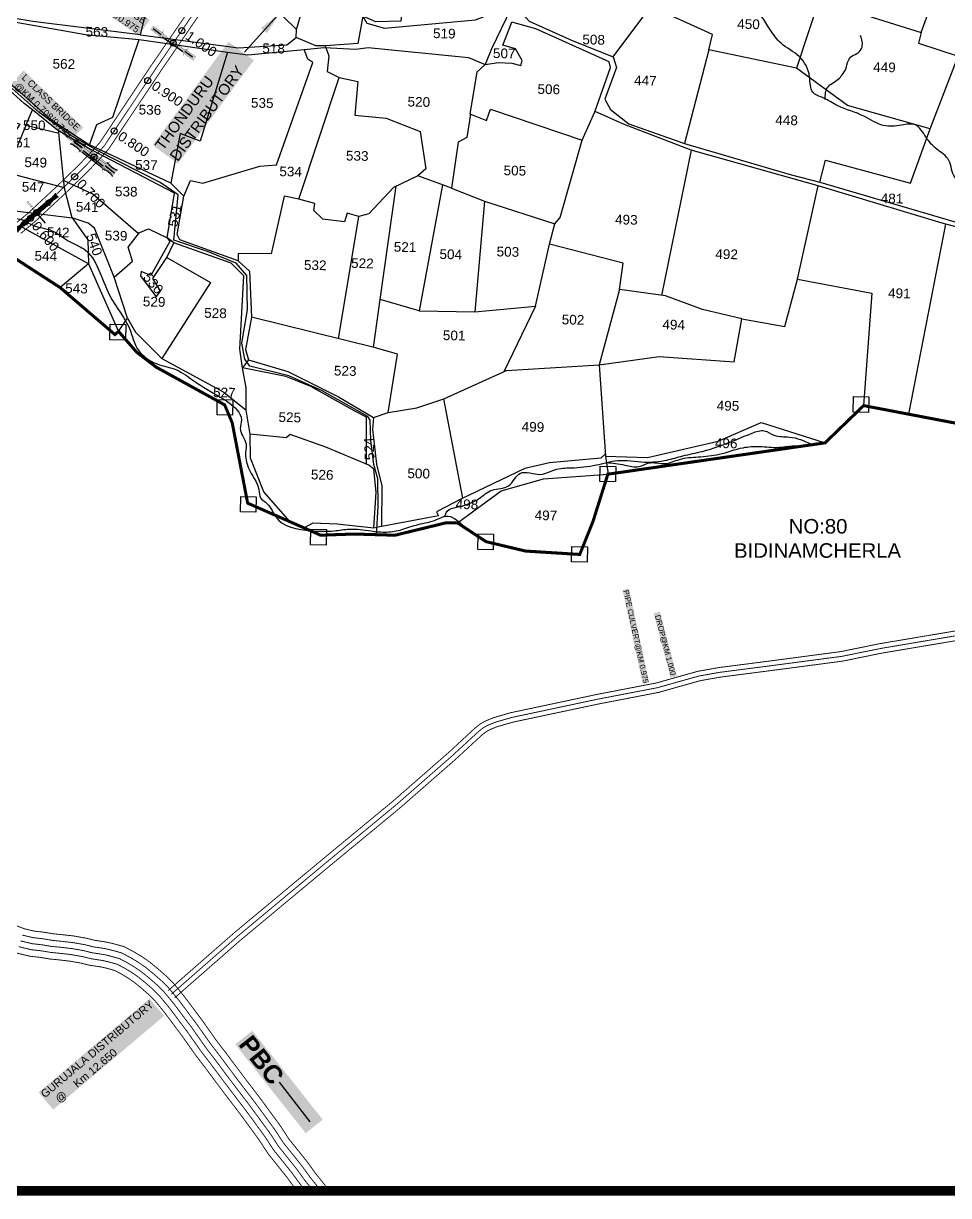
# Model space of a CAD drawing. Header units: inches. Extents: x 184455 to 195646, y 1613050 to 1620483.
# Drawn here: x 186628 to 188155, y 1613178 to 1615114 of the extents above; entities that cross this region are included whole.
import ezdxf
from ezdxf.enums import TextEntityAlignment as Align

# ---------------------------------------------------------------- set-up
doc = ezdxf.new("R2010")
doc.units = ezdxf.units.IN
doc.header["$LTSCALE"] = 15
doc.header["$MEASUREMENT"] = 0
doc.header["$PDMODE"] = 32
doc.header["$PDSIZE"] = 10
doc.linetypes.add('ACAD_ISO02W100', pattern=[15, 12, -3])
doc.linetypes.add('HIDDEN2', pattern=[0.1875, 0.125, -0.0625])
for name, color, linetype in [('BOUNDRY STONES', 240, 'Continuous'), ('CANAL1', 7, 'Continuous'), ('CSMark', 72, 'Continuous'), ('PAPER SIZE', 5, 'Continuous'), ('PLOTS', 7, 'Continuous'), ('PLOTS NO', 7, 'Continuous'), ('ROADS', 6, 'ACAD_ISO02W100'), ('STREAMS', 4, 'Continuous'), ('STRUCTURE', 5, 'Continuous'), ('text2', 7, 'Continuous'), ('VILLAGE BOUNDRY', 5, 'Continuous'), ('VILLAGE STONES', 240, 'Continuous')]:
    doc.layers.add(name, color=color, linetype=linetype)
doc.styles.get("Standard").update_dxf_attribs({"font": 'arial.ttf'})
doc.dimstyles.get("Standard").update_dxf_attribs({"dimtxt": 0.18, "dimasz": 0.18, "dimexe": 0.18, "dimexo": 0.0625, "dimgap": 0.09, "dimtad": 0, "dimtih": 1, "dimtoh": 1, "dimdec": 4, "dimzin": 0, "dimdsep": 46, "dimtxsty": 'Standard', "dimcen": 0.09, "dimadec": 0, "dimazin": 0, "dimtfac": 1, "dimtdec": 4, "dimtofl": 0, "dimtmove": 0, "dimatfit": 3, "dimfxl": 1, "dimtolj": 1, "dimtzin": 0, "dimarcsym": 0})

# ---------------------------------------------------------------- blocks, each defined once
blk = doc.blocks.new('AQUEDUCT')
at = {"layer": 'STRUCTURE'}
h = blk.add_hatch(dxfattribs=at)
h.set_pattern_fill('DASH', color=256, scale=8, angle=-90, style=0)
h.set_pattern_definition([(270, (-1706662.7411, 769762.6106), (1, -1), [1, -1])])
edge = h.paths.add_edge_path()
edge.add_spline(control_points=[(6.5, -63.1), (6.2, -62.6), (5.2, -61.2), (4.6, -58.3), (4.1, -54.4), (3.3, -48.8), (4.1, -41.4), (5.4, -35.8), (6, -33)], knot_values=[0, 0, 0, 0, 1.613557, 5.24513, 8.624976, 13.470124, 22.190216, 30.746377, 30.746377, 30.746377, 30.746377], degree=3, periodic=0)
edge.add_line((6, -33), (4, -30))
edge.add_line((4, -30), (4, 30))
edge.add_line((4, 30), (6, 33))
edge.add_spline(control_points=[(6, 33), (5.3, 35.8), (3.9, 41.3), (2.8, 48.7), (3.5, 54.4), (3.9, 58.3), (4.4, 61.2), (5.4, 62.6), (5.7, 63.1)], knot_values=[0, 0, 0, 0, 8.556161, 17.276253, 22.121402, 25.501247, 29.13282, 30.746377, 30.746377, 30.746377, 30.746377], degree=3, periodic=0)
edge.add_line((5.7, 63.1), (-6.5, 63.1))
edge.add_spline(control_points=[(-6.5, 63.1), (-6.2, 62.6), (-5.2, 61.2), (-4.6, 58.3), (-4.1, 54.4), (-3.3, 48.8), (-4.1, 41.4), (-5.4, 35.8), (-6, 33)], knot_values=[0, 0, 0, 0, 1.613557, 5.24513, 8.624976, 13.470124, 22.190216, 30.746377, 30.746377, 30.746377, 30.746377], degree=3, periodic=0)
edge.add_line((-6, 33), (-4, 30))
edge.add_line((-4, 30), (-4, -30))
edge.add_line((-4, -30), (-6, -33))
edge.add_spline(control_points=[(-6, -33), (-5.3, -35.8), (-3.9, -41.3), (-2.8, -48.7), (-3.5, -54.4), (-3.9, -58.3), (-4.4, -61.2), (-5.4, -62.6), (-5.7, -63.1)], knot_values=[0, 0, 0, 0, 8.556161, 17.276253, 22.121402, 25.501247, 29.13282, 30.746377, 30.746377, 30.746377, 30.746377], degree=3, periodic=0)
edge.add_line((-5.7, -63.1), (6.5, -63.1))
blk.add_circle((0, 0), 0.938)
at = {"layer": 'STRUCTURE', "const_width": 0.628}
for points in [[(-12, 36), (-8, 36), (-4, 30), (-4, -30), (-8, -36), (-12, -36)], [(12, 36), (8, 36), (4, 30), (4, -30), (8, -36), (12, -36)]]:
    blk.add_lwpolyline(points, dxfattribs=at)
at = {"layer": 'STRUCTURE', "color": 3}
for points in [[(-4, 30), (-4, -30)], [(-4, 30), (-4, -30)], [(4, 30), (4, -30)]]:
    blk.add_lwpolyline(points, dxfattribs=at)
at = {"layer": 'STRUCTURE'}
for points in [[(-6.5, 63.1), (-5.7, 61.7), (-4.7, 58.2), (-4.2, 54.9), (-3.6, 50.1), (-4.3, 41.4), (-6, 33)], [(5.7, 63.1), (4.8, 61.7), (3.9, 58.2), (3.5, 54.8), (3.1, 50), (4, 41.3), (6, 33)], [(-5.7, -63.1), (-4.8, -61.7), (-3.9, -58.2), (-3.5, -54.8), (-3.1, -50), (-4, -41.3), (-6, -33)], [(6.5, -63.1), (5.7, -61.7), (4.7, -58.2), (4.2, -54.9), (3.6, -50.1), (4.3, -41.4), (6, -33)]]:
    blk.add_spline(points, degree=3, dxfattribs=at)
at = {"layer": 'STRUCTURE', "color": 0}
blk.add_text('STREAM', height=5, dxfattribs=at).set_placement((-19.7, -0.1), align=Align.MIDDLE_CENTER)
for points in [[(32.5, 0.1), (5.8, 0)], [(0.4, -62), (0.1, -38.2)]]:
    blk.add_leader(points, dimstyle='Standard', override={"dimasz": 10, "dimgap": 0.09, "dimtad": 0}, dxfattribs=at)
blk = doc.blocks.new('SP')
at = {"layer": 'STRUCTURE'}
h = blk.add_hatch(dxfattribs=at)
h.set_pattern_fill('DASH', color=256, scale=8, style=0)
edge = h.paths.add_edge_path()
edge.add_spline(control_points=[(769825.7, 1706742.1), (769825.3, 1706741.8), (769823.8, 1706740.8), (769820.9, 1706740.3), (769817, 1706739.7), (769811.4, 1706738.9), (769804, 1706739.7), (769798.4, 1706741), (769795.6, 1706741.6)], knot_values=[0, 0, 0, 0, 1.613557, 5.24513, 8.624976, 13.470124, 22.190216, 30.746377, 30.746377, 30.746377, 30.746377], degree=3, periodic=0)
edge.add_line((769795.6, 1706741.6), (769792.6, 1706739.6))
edge.add_line((769792.6, 1706739.6), (769732.6, 1706739.6))
edge.add_line((769732.6, 1706739.6), (769729.6, 1706741.6))
edge.add_spline(control_points=[(769729.6, 1706741.6), (769726.9, 1706740.9), (769721.3, 1706739.5), (769713.9, 1706738.5), (769708.3, 1706739.1), (769704.4, 1706739.6), (769701.5, 1706740), (769700, 1706741), (769699.5, 1706741.3)], knot_values=[0, 0, 0, 0, 8.556161, 17.276253, 22.121402, 25.501247, 29.13282, 30.746377, 30.746377, 30.746377, 30.746377], degree=3, periodic=0)
edge.add_line((769699.5, 1706741.3), (769699.5, 1706722.1))
edge.add_spline(control_points=[(769699.5, 1706722.1), (769700, 1706722.4), (769701.4, 1706723.4), (769704.3, 1706724), (769708.2, 1706724.5), (769713.8, 1706725.3), (769721.2, 1706724.5), (769726.8, 1706723.3), (769729.6, 1706722.6)], knot_values=[0, 0, 0, 0, 1.613557, 5.24513, 8.624976, 13.470124, 22.190216, 30.746377, 30.746377, 30.746377, 30.746377], degree=3, periodic=0)
edge.add_line((769729.6, 1706722.6), (769732.6, 1706724.6))
edge.add_line((769732.6, 1706724.6), (769792.6, 1706724.6))
edge.add_line((769792.6, 1706724.6), (769795.6, 1706722.6))
edge.add_spline(control_points=[(769795.6, 1706722.6), (769798.4, 1706723.3), (769803.9, 1706724.8), (769811.3, 1706725.8), (769817, 1706725.1), (769820.9, 1706724.7), (769823.8, 1706724.2), (769825.2, 1706723.3), (769825.7, 1706723)], knot_values=[0, 0, 0, 0, 8.556161, 17.276253, 22.121402, 25.501247, 29.13282, 30.746377, 30.746377, 30.746377, 30.746377], degree=3, periodic=0)
edge.add_line((769825.7, 1706723), (769825.7, 1706742.1))
h.paths.add_polyline_path([(769764.2, 1706732.1, -1), (769761.1, 1706732.1, -1)], flags=0)
h.paths.add_polyline_path([(769761.1, 1706732.1, 1), (769764.2, 1706732.1, 1)], flags=16)
at = {"layer": 'STRUCTURE', "const_width": 0.628}
for points in [[(769726.6, 1706747.6), (769726.6, 1706743.6), (769732.6, 1706739.6), (769792.6, 1706739.6), (769798.6, 1706743.6), (769798.6, 1706747.6)], [(769726.6, 1706716.6), (769726.6, 1706720.6), (769732.6, 1706724.6), (769792.6, 1706724.6), (769798.6, 1706720.6), (769798.6, 1706716.6)]]:
    blk.add_lwpolyline(points, dxfattribs=at)
at = {"layer": 'STRUCTURE', "color": 3}
blk.add_lwpolyline([(769732.6, 1706724.6), (769792.6, 1706724.6)], dxfattribs=at)
blk.add_lwpolyline([(769732.6, 1706724.6), (769792.6, 1706724.6)], dxfattribs=at)
at = {"layer": 'STRUCTURE', "color": 0}
blk.add_circle((769762.6, 1706732.1), 1.55, dxfattribs=at)
at = {"layer": 'STRUCTURE'}
for points in [[(769699.5, 1706741.3), (769700.9, 1706740.5), (769704.4, 1706739.6), (769707.8, 1706739.2), (769712.6, 1706738.8), (769721.3, 1706739.7), (769729.6, 1706741.6)], [(769825.7, 1706742.1), (769824.3, 1706741.3), (769820.8, 1706740.3), (769817.5, 1706739.8), (769812.7, 1706739.2), (769804, 1706739.9), (769795.6, 1706741.6)], [(769699.5, 1706722.1), (769700.9, 1706723), (769704.4, 1706724), (769707.7, 1706724.5), (769712.5, 1706725), (769721.2, 1706724.4), (769729.6, 1706722.6)], [(769825.7, 1706723), (769824.3, 1706723.8), (769820.8, 1706724.7), (769817.4, 1706725.1), (769812.6, 1706725.5), (769803.9, 1706724.6), (769795.6, 1706722.6)]]:
    blk.add_spline(points, degree=3, dxfattribs=at)
at = {"layer": 'STRUCTURE', "color": 0}
blk.add_text('STREAM', height=5, dxfattribs=at).set_placement((769684.3, 1706732.1), align=Align.MIDDLE_CENTER)
for points in [[(769727.4, 1706732.1), (769700.8, 1706732.1)], [(769824.4, 1706732.1), (769800.5, 1706732.1)]]:
    blk.add_leader(points, dimstyle='Standard', override={"dimasz": 10, "dimgap": 0.09, "dimtad": 0}, dxfattribs=at)
blk = doc.blocks.new('SLB')
at = {"layer": 'STRUCTURE'}
h = blk.add_hatch(dxfattribs=at)
h.set_pattern_fill('DOTS', color=6, scale=20, angle=320.3722, style=0)
h.set_pattern_definition([(320.372247934, (-159.4327, -72.9564), (1.2786241598, 0.5641323054), [0, -1.25])])
h.paths.add_polyline_path([(769699.5, 1706871.1), (769699.5, 1706861.1), (769729.1, 1706861.1), (769732.1, 1706863.1), (769792.1, 1706863.1), (769795.1, 1706861.1), (769824.7, 1706861.1), (769824.7, 1706871.1), (769795.1, 1706871.1), (769792.1, 1706869.1), (769732.1, 1706869.1), (769729.1, 1706871.1)])
at = {"layer": 'STRUCTURE', "color": 6, "linetype": 'ACAD_ISO02W100', "ltscale": 0.5, "const_width": 0.5}
for points in [[(769699.5, 1706871.1), (769729.1, 1706871.1)], [(769795.1, 1706871.1), (769824.7, 1706871.1)], [(769699.5, 1706861.1), (769729.1, 1706861.1)], [(769795.1, 1706861.1), (769824.7, 1706861.1)]]:
    blk.add_lwpolyline(points, dxfattribs=at)
at = {"layer": 'STRUCTURE', "color": 6, "const_width": 0.628}
for points in [[(769726.1, 1706877.1), (769726.1, 1706873.1), (769732.1, 1706869.1), (769792.1, 1706869.1), (769798.1, 1706873.1), (769798.1, 1706877.1)], [(769726.1, 1706855.1), (769726.1, 1706859.1), (769732.1, 1706863.1), (769792.1, 1706863.1), (769798.1, 1706859.1), (769798.1, 1706855.1)]]:
    blk.add_lwpolyline(points, dxfattribs=at)
at = {"layer": 'STRUCTURE', "color": 6}
blk.add_lwpolyline([(769732.1, 1706863.1), (769792.1, 1706863.1)], dxfattribs=at)
blk.add_lwpolyline([(769732.1, 1706863.1), (769792.1, 1706863.1)], dxfattribs=at)
at = {"layer": 'STRUCTURE', "color": 0}
blk.add_circle((769762.1, 1706866.1), 1.24, dxfattribs=at)
for points in [[(769703.8, 1706866), (769726.7, 1706866)], [(769818.6, 1706865.8), (769795.7, 1706865.8)]]:
    blk.add_leader(points, dimstyle='Standard', override={"dimasz": 10, "dimgap": 0.09, "dimtad": 0}, dxfattribs=at)
blk = doc.blocks.new('PBC')
at = {"layer": 'STRUCTURE', "color": 5, "insert": (13.6, 8.7), "char_height": 30, "width": 181.057, "attachment_point": 1, "rotation": 325.6347, "bg_fill": 1, "box_fill_scale": 1.1, "bg_fill_color": 7, "bg_fill_true_color": 16777215, "bg_fill_transparency": 0}
blk.add_mtext('{\\fArial|b1|i0|c0|p34;\\C256;PBC}', dxfattribs=at)
at = {"layer": 'PAPER SIZE'}
blk.add_leader([(148.6, -102.5), (80.6, -54.7)], dimstyle='Standard', override={"dimasz": 40, "dimgap": 0.09, "dimtad": 0, "dimtfill": 2, "dimtfillclr": 5}, dxfattribs=at)

msp = doc.modelspace()

# ---------------------------------------------------------------- linework, layer by layer
at = {"layer": 'BOUNDRY STONES'}
for points in [[(186771, 1614617.1), (186796.7, 1614616.6), (186796.2, 1614591.1), (186770.5, 1614591.7)], [(186947.7, 1614493), (186973.4, 1614492.5), (186972.8, 1614467), (186947.2, 1614467.5)], [(187997.7, 1614497.7), (188023.4, 1614497.1), (188022.8, 1614471.6), (187997.1, 1614472.2)], [(187579.6, 1614383), (187605.3, 1614382.4), (187604.8, 1614356.9), (187579.1, 1614357.5)], [(186986.3, 1614332.8), (187012, 1614332.3), (187011.5, 1614306.8), (186985.8, 1614307.4)], [(187102.3, 1614278.7), (187128, 1614278.1), (187127.5, 1614252.6), (187101.8, 1614253.2)], [(187378.1, 1614271), (187403.8, 1614270.4), (187403.2, 1614244.9), (187377.5, 1614245.5)], [(187533, 1614250.3), (187558.6, 1614249.7), (187558.1, 1614224.2), (187532.4, 1614224.8)]]:
    msp.add_lwpolyline(points, close=True, dxfattribs=at)
at = {"layer": 'CANAL1', "color": 200, "const_width": 1.5}
for points in [[(186611.8, 1614781.1), (186634.5, 1614799.9), (186682, 1614844.1), (186719, 1614880), (186737.6, 1614899.5), (186741.7, 1614903.8), (186754.3, 1614917.9), (186778.9, 1614954.8), (186838.5, 1615044.2), (186867.5, 1615086.5), (186870.7, 1615091.2), (186919.4, 1615162.4)], [(186623.4, 1614767.3), (186646.4, 1614786.4), (186694.4, 1614831.1), (186731.7, 1614867.3), (186750.6, 1614887), (186755, 1614891.6), (186768.6, 1614906.9), (186793.9, 1614944.8), (186853.5, 1615034.1), (186882.4, 1615076.3), (186885.6, 1615081), (186934.2, 1615152.1)], [(186866.7, 1613517), (186976.5, 1613613.1), (187116.6, 1613729.7), (187237.3, 1613829.4), (187330, 1613910.4), (187373.3, 1613950.5), (187381.9, 1613957.3), (187391.1, 1613962.4), (187404, 1613967.7), (187432.2, 1613975.8), (187573.6, 1614005.8), (187672.5, 1614024.9), (187715.4, 1614037), (187741.2, 1614044.2), (187775.6, 1614050.3), (187862.6, 1614061.5), (187977, 1614076.7), (188041.5, 1614089.8), (188176.2, 1614112.5)], [(186877.3, 1613505), (186986.9, 1613600.9), (187126.8, 1613717.4), (187247.7, 1613817.2), (187340.7, 1613898.5), (187383.8, 1613938.3), (187390.8, 1613943.9), (187398.1, 1613948), (187409.3, 1613952.6), (187436.1, 1613960.3), (187576.7, 1613990.1), (187676.2, 1614009.3), (187719.7, 1614021.6), (187744.7, 1614028.6), (187778, 1614034.5), (187864.6, 1614045.7), (187979.7, 1614060.9), (188044.4, 1614074.1), (188179.4, 1614096.8)], [(186614.1, 1613624.8), (186628.9, 1613619.1), (186645.6, 1613615.1), (186661.3, 1613613.3), (186677.2, 1613610.7), (186690, 1613609.4), (186710.6, 1613607.1), (186732, 1613603.3), (186745, 1613600), (186764.2, 1613597.1), (186774.7, 1613594.7), (186782.9, 1613592.5), (186793.8, 1613589.4), (186809.1, 1613581.4), (186823, 1613573.1), (186835.8, 1613564.3), (186850.5, 1613552.2), (186863.7, 1613540.6), (186875.4, 1613528.8), (186881.2, 1613521.9), (186892.3, 1613508.4), (186900.9, 1613497.1), (186911.1, 1613483.3), (186922.6, 1613468), (186947.1, 1613433.2), (186960.6, 1613415.8), (186979.1, 1613391), (186996.3, 1613368.1), (187016.1, 1613342.2), (187034.1, 1613317.8), (187051.7, 1613293.6), (187065.6, 1613272.3), (187095.6, 1613234.8), (187109.9, 1613215), (187123.8, 1613197.7), (187131.6, 1613187.1)], [(186616.5, 1613578.9), (186638.3, 1613573.7), (186655.4, 1613571.7), (186671.8, 1613569), (186685.6, 1613567.7), (186704.6, 1613565.5), (186723.1, 1613562.2), (186736.7, 1613558.8), (186756.4, 1613555.8), (186764.5, 1613554), (186771.7, 1613552), (186778.2, 1613550.2), (186788.5, 1613544.8), (186800.2, 1613537.8), (186810.5, 1613530.7), (186823.3, 1613520.2), (186834.9, 1613509.9), (186844.4, 1613500.4), (186848.9, 1613495.1), (186859.4, 1613482.3), (186867.3, 1613471.9), (186877.4, 1613458.2), (186888.7, 1613443.2), (186913.4, 1613408.3), (186927.2, 1613390.4), (186945.4, 1613365.9), (186962.8, 1613342.7), (186982.5, 1613317), (187000.2, 1613293), (187017.1, 1613269.7), (187031.5, 1613247.6), (187062.1, 1613209.4), (187076.5, 1613189.5), (187079.4, 1613185.8)]]:
    msp.add_lwpolyline(points, dxfattribs=at)
at = {"layer": 'CANAL1', "color": 1, "linetype": 'HIDDEN2', "ltscale": 5, "const_width": 1.5}
for points in [[(186617.6, 1614774.2), (186640.5, 1614793.1), (186688.2, 1614837.6), (186725.4, 1614873.6), (186744.1, 1614893.2), (186748.4, 1614897.7), (186761.5, 1614912.4), (186786.4, 1614949.8), (186846, 1615039.1), (186874.9, 1615081.4), (186878.1, 1615086.1), (186926.8, 1615157.2)], [(186622.7, 1613599), (186642, 1613594.4), (186658.4, 1613592.5), (186674.5, 1613589.8), (186687.8, 1613588.6), (186707.6, 1613586.3), (186727.5, 1613582.8), (186740.8, 1613579.4), (186760.3, 1613576.5), (186769.6, 1613574.3), (186777.3, 1613572.2), (186786, 1613569.8), (186798.8, 1613563.1), (186811.6, 1613555.4), (186823.1, 1613547.5), (186836.9, 1613536.2), (186849.3, 1613525.3), (186859.9, 1613514.6), (186865, 1613508.5), (186875.8, 1613495.3), (186884.1, 1613484.5), (186894.2, 1613470.7), (186905.7, 1613455.6), (186930.2, 1613420.7), (186943.9, 1613403.1), (186962.2, 1613378.4), (186979.6, 1613355.4), (186999.3, 1613329.6), (187017.1, 1613305.4), (187034.4, 1613281.7), (187048.5, 1613260), (187078.8, 1613222.1), (187093.2, 1613202.2), (187105.9, 1613186.5)]]:
    msp.add_lwpolyline(points, dxfattribs=at)
at = {"layer": 'CANAL1', "color": 1, "linetype": 'HIDDEN2', "ltscale": 50, "const_width": 1.5}
msp.add_lwpolyline([(186872, 1613511), (186981.7, 1613607), (187121.7, 1613723.6), (187242.5, 1613823.3), (187335.3, 1613904.5), (187378.6, 1613944.4), (187386.3, 1613950.6), (187394.6, 1613955.2), (187406.7, 1613960.1), (187434.2, 1613968), (187575.1, 1613998), (187674.4, 1614017.1), (187717.6, 1614029.3), (187743, 1614036.4), (187776.8, 1614042.4), (187863.6, 1614053.6), (187978.4, 1614068.8), (188043, 1614081.9), (188177.8, 1614104.7)], dxfattribs=at)
at = {"layer": 'CANAL1', "color": 5, "const_width": 1.5}
for points in [[(186625.7, 1613608.6), (186643.7, 1613604.3), (186659.8, 1613602.5), (186675.8, 1613599.8), (186688.8, 1613598.5), (186709.1, 1613596.2), (186729.6, 1613592.6), (186742.8, 1613589.2), (186762.1, 1613586.3), (186772, 1613584), (186780, 1613581.9), (186789.7, 1613579.1), (186803.7, 1613571.8), (186817, 1613563.8), (186829.1, 1613555.5), (186843.3, 1613543.8), (186856.2, 1613532.5), (186867.3, 1613521.4), (186872.7, 1613514.9), (186883.7, 1613501.6), (186892.1, 1613490.5), (186902.2, 1613476.7), (186913.7, 1613461.5), (186938.3, 1613426.7), (186951.9, 1613409.2), (186970.3, 1613384.4), (186987.5, 1613361.4), (187007.3, 1613335.6), (187025.2, 1613311.3), (187042.6, 1613287.3), (187056.6, 1613265.8), (187086.8, 1613228.2), (187101.2, 1613208.3), (187115.1, 1613191), (187118.4, 1613186.5)], [(186619.8, 1613589.5), (186640.2, 1613584.5), (186657, 1613582.6), (186673.2, 1613579.9), (186686.8, 1613578.6), (186706.2, 1613576.4), (186725.4, 1613573), (186738.9, 1613569.6), (186758.4, 1613566.6), (186767.1, 1613564.6), (186774.6, 1613562.6), (186782.3, 1613560.4), (186793.9, 1613554.4), (186806.2, 1613547), (186817.1, 1613539.5), (186830.4, 1613528.6), (186842.5, 1613518), (186852.5, 1613507.9), (186857.3, 1613502.1), (186868, 1613489.1), (186876.1, 1613478.5), (186886.2, 1613464.8), (186897.6, 1613449.7), (186922.2, 1613414.8), (186935.9, 1613397.1), (186954.2, 1613372.5), (186971.6, 1613349.4), (186991.3, 1613323.6), (187009.1, 1613299.5), (187026.1, 1613276), (187040.4, 1613254.1), (187070.9, 1613216), (187085.3, 1613196.2), (187093, 1613186.5)]]:
    msp.add_lwpolyline(points, dxfattribs=at)
at = {"layer": 'PAPER SIZE', "color": 5, "const_width": 16}
msp.add_lwpolyline([(184462.7, 1619911.9), (189597.4, 1619911.9), (189597.4, 1613186.5), (184462.7, 1613186.5)], close=True, dxfattribs=at)
at = {"layer": 'PLOTS'}
for points in [[(187835, 1615185.2), (187940.6, 1615152), (188109.6, 1615099.1), (188129.8, 1615155.9), (188147.2, 1615209.4), (188185.3, 1615334), (188202.9, 1615377.7), (188183.1, 1615412.4), (188154.8, 1615435.1), (188145.2, 1615474)], [(187078.5, 1615103.9), (187115.2, 1615230.4), (187123.3, 1615280.5), (187139.2, 1615357.9)], [(187940.6, 1615152), (187904, 1615040), (187758.9, 1615070.2), (187764.9, 1615095.9), (187663.4, 1615141.9), (187678.5, 1615199), (187658.8, 1615204.6), (187643.1, 1615216.4), (187636.1, 1615237.9)], [(186495.1, 1615213.2), (186537.5, 1615201.5), (186829.3, 1615131.6), (186820.5, 1615095), (186643.3, 1615116.9), (186562.7, 1615130.2)], [(186820.5, 1615095), (186982.6, 1615073.5), (187062.4, 1615078.8), (187077.7, 1615090.6), (187078.5, 1615103.9), (187056.2, 1615125.3), (187017.3, 1615153.4), (186971.9, 1615162.9), (186911.6, 1615172.2), (186850.4, 1615189)], [(187255.6, 1615176.8), (187250.9, 1615117.6), (187209.2, 1615116.4), (187188, 1615126.1), (187179.9, 1615080.8), (187126.9, 1615077), (187110.1, 1615076.9), (187077.7, 1615090.6)], [(187188, 1615126.1), (187194.7, 1615114.3), (187223.7, 1615106.1), (187374, 1615119.7), (187422.2, 1615138.8), (187443.5, 1615138.9), (187462.6, 1615117.4), (187533.3, 1615085.6), (187601.2, 1615058.9), (187663.4, 1615141.9)], [(187432.8, 1615138.9), (187400.5, 1615072.2), (187389.7, 1615046.2), (187375.9, 1615033.5), (187364.7, 1614964.6), (187392.2, 1614953.8), (187398.4, 1614972.4), (187550, 1614921.3), (187570.9, 1614968), (187597, 1615041.4), (187594.8, 1615050.5), (187473.6, 1615104.9), (187433.9, 1615116)], [(186603, 1615118.1), (186730, 1615095.6), (186818.5, 1615087.2), (186964.3, 1615066.6), (186998, 1615061.9), (187091, 1615071.1), (187124.3, 1615074.4), (187176.3, 1615071.7), (187196.5, 1615074.1), (187362.4, 1615057.6), (187389.9, 1615046.1), (187411.7, 1615049.2), (187433.9, 1615048.5), (187449, 1615044.5), (187450.7, 1615052.9), (187440.1, 1615071.8), (187419, 1615078.2), (187433.9, 1615116)], [(186532.3, 1615052.9), (186569.3, 1615046.2), (186623.1, 1614999.1), (186673.1, 1614955.4), (186737, 1614913.4), (186748.6, 1614947), (186775.5, 1614959.1), (186818.5, 1615087.2)], [(188109.6, 1615099.1), (188105.3, 1615081.1), (188170.8, 1615059.7), (188288.8, 1615026.1), (188421, 1614987.5)], [(186870.9, 1614850.2), (186892.7, 1614828.7), (186903.5, 1614854.8), (186923.7, 1614849.9), (187017.7, 1614878), (187045.4, 1614880.6), (187105.6, 1615049.3), (187097.1, 1615054.9), (187091, 1615071.1)], [(187125.7, 1615076.9), (187132, 1615060.6), (187129.2, 1615034.8), (187149.1, 1615024.5), (187179.9, 1615018.1), (187174.6, 1614962.6), (187226.3, 1614957.6), (187282.5, 1614935.4), (187292, 1614874.1), (187278.7, 1614862.3), (187238.7, 1614843.1), (187197.6, 1614799.3), (187181.5, 1614794.9), (187161.9, 1614800.4), (187157.9, 1614786.2), (187121.8, 1614790.5), (187106.8, 1614804.8), (187108.6, 1614816.6), (187082.3, 1614823.9), (187058.2, 1614828.5), (187036.6, 1614733.7), (186982.1, 1614733.9), (186982.1, 1614721.8), (186885.8, 1614756.4), (186881.2, 1614765.4), (186892.7, 1614828.7)], [(187758.9, 1615070.2), (187718.7, 1614915.6)], [(186964.3, 1615066.6), (186919.4, 1614919.4), (186886.4, 1614932.4), (186870.9, 1614850.2), (186737, 1614913.4)], [(187601.2, 1615058.9), (187606.9, 1615041.4), (187587.4, 1614988.6), (187596.6, 1614972), (187627.2, 1614948.4), (187718.7, 1614915.6), (187893.3, 1614864.6), (187942.4, 1614851.8), (188130.2, 1614796.7), (188217.4, 1614771.1)], [(187942.4, 1614851.8), (187951.7, 1614888.1), (188092.2, 1614849.9), (188124.3, 1614939.8), (188170.8, 1615059.7)], [(187068, 1614291), (187024.4, 1614340.5), (187002.3, 1614396), (187002, 1614435.8), (186995.6, 1614475.6), (186995.2, 1614512.3), (186989.1, 1614545.4), (186984.9, 1614576), (186991.6, 1614697.2), (186970.4, 1614717.8), (186875.9, 1614751.9), (186865.2, 1614759.8), (186877.2, 1614833.5), (186734.3, 1614907.7), (186684.1, 1614937.6), (186642.9, 1614971.5), (186629, 1614981.5), (186574, 1615031.5)], [(188124.3, 1614939.8), (187987.8, 1614978.4), (187904, 1615040)], [(187082.3, 1614823.9), (187149.1, 1615024.5)], [(186686.5, 1614932), (186631.8, 1614945.3), (186642.9, 1614971.5)], [(186608.1, 1614956.7), (186610.6, 1614952), (186621.8, 1614947.7), (186606.3, 1614923.3), (186591.5, 1614908.4), (186598.2, 1614886.7), (186572.4, 1614895.1), (186561.5, 1614852.3), (186535.5, 1614848.6), (186501.8, 1614862.4), (186522.1, 1614817.1), (186591.6, 1614807.3), (186708.2, 1614792.9), (186733.8, 1614756.7), (186735, 1614716.8), (186688.3, 1614677.7)], [(186999.2, 1614558.6), (187064.2, 1614539), (187147.9, 1614497.1), (187205.6, 1614463.4), (187229.7, 1614471.4), (187277, 1614479.3), (187321.7, 1614494), (187425.1, 1614540.6), (187578.1, 1614550), (187677.1, 1614564.2), (187800.8, 1614554.9), (187813.6, 1614626.1), (187884.6, 1614613.4), (187905.3, 1614691.9), (187939.3, 1614845.7), (187729.8, 1614904.6), (187618, 1614947.7), (187571.2, 1614968.6)], [(187365.4, 1614964.3), (187359.8, 1614925.4), (187345.1, 1614917.8), (187334.2, 1614841.9), (187316.5, 1614848.3), (187278.7, 1614862.3)], [(186631.8, 1614945.3), (186603.9, 1614878.8), (186606.4, 1614866.4), (186692.6, 1614843.7)], [(186735, 1614716.8), (186784.7, 1614605.4), (186799.4, 1614627.1), (186777.2, 1614695), (186745.2, 1614775.9), (186734.3, 1614784.3), (186708.2, 1614792.9), (186695.6, 1614841.8), (186686.9, 1614927.6), (186686, 1614936.4)], [(187813.6, 1614626.1), (187748.9, 1614641.3), (187687.7, 1614664), (187611.4, 1614674.6), (187617.5, 1614718.3), (187496.2, 1614749.4), (187504.7, 1614782.8), (187513.6, 1614793.6), (187550, 1614921.3)], [(187729.8, 1614904.6), (187681.2, 1614664.9)], [(186694.3, 1614854.6), (186743, 1614832.2), (186817.2, 1614767.7), (186834.2, 1614774.5), (186865.2, 1614759.8), (186869.2, 1614753.7), (186838, 1614697.9), (186821.8, 1614704.5), (186821.1, 1614697), (186846.7, 1614662.5), (186853.9, 1614671.9), (186841.4, 1614692.5), (186864.2, 1614727.6), (186875.9, 1614751.9)], [(187205.8, 1614579), (187216.7, 1614658.2), (187242.9, 1614845.1)], [(187319.2, 1614847.3), (187280.7, 1614639.1), (187373, 1614637.6)], [(187334.2, 1614841.9), (187388.6, 1614820.3), (187504.7, 1614782.8)], [(188477.4, 1614701), (188230.4, 1614760.8), (188144.4, 1614784), (187939.3, 1614845.7)], [(186735, 1614716.8), (186627.5, 1614776.6), (186551.1, 1614792.6), (186519, 1614797.9), (186522.1, 1614817.1)], [(187388.6, 1614820.3), (187373, 1614637.6), (187473.1, 1614647), (187496.2, 1614749.4)], [(187147.9, 1614593.3), (187181.5, 1614794.9)], [(188150, 1614782.5), (188088.9, 1614468.7)], [(186777.2, 1614695), (186807.5, 1614721.1), (186800.3, 1614744.3), (186819.5, 1614768.6)], [(186864.2, 1614727.6), (186936.7, 1614685.9), (186856.1, 1614560.6), (186958.6, 1614505), (186995.6, 1614475.6)], [(186982.1, 1614721.8), (187000.8, 1614704.6), (187004, 1614629), (186994.5, 1614575.3), (186999.2, 1614558.6), (186989.1, 1614545.4)], [(187905.3, 1614691.9), (188028.1, 1614668.6), (188014.6, 1614482.9)], [(187611.4, 1614674.6), (187578.1, 1614550), (187588.6, 1614399.3), (187658.1, 1614397.4), (187774.5, 1614423.9), (187845.7, 1614454.7), (187951, 1614421.4)], [(187280.7, 1614639.1), (187216.7, 1614658.2)], [(187473.1, 1614647), (187420.6, 1614538.6)], [(186799.4, 1614627.1), (186812.9, 1614604.2), (186856.1, 1614560.6)], [(187229.7, 1614471.4), (187245.3, 1614567.9), (187208.6, 1614578.3), (187004, 1614629)], [(187194, 1614386.2), (187194.2, 1614463.6), (187174.7, 1614473.9), (187101.9, 1614514.6), (187060.7, 1614531), (186989.1, 1614545.4)], [(187353.1, 1614329.8), (187321.7, 1614494)], [(187205.6, 1614463.4), (187204, 1614443.2), (187210.3, 1614386.3), (187219.1, 1614350.3), (187218.6, 1614283.1)], [(187206, 1614280.7), (187209.9, 1614340.1), (187206.2, 1614377.9), (187197.6, 1614384.7), (187126.6, 1614414.3), (187068.1, 1614435.4), (187061.1, 1614429.5), (187002, 1614435.8)], [(187588.3, 1614403.4), (187580.8, 1614396.3), (187496.1, 1614388.2), (187455.2, 1614378.9), (187350.7, 1614328.7), (187309.3, 1614307.6), (187312.6, 1614301.1), (187215.8, 1614282.5), (187206, 1614280.7), (187145.6, 1614287.1), (187105.4, 1614288.5), (187091.1, 1614280.8)], [(187588.6, 1614399.3), (187592.9, 1614369.7)], [(187344.3, 1614289.1), (187416.1, 1614342.2), (187486.4, 1614362.1), (187592.9, 1614369.7)]]:
    msp.add_lwpolyline(points, dxfattribs=at)
at = {"layer": 'ROADS'}
msp.add_lwpolyline([(187210.4, 1614268.2), (187213.3, 1614316.6), (187212.8, 1614361.9), (187206.3, 1614385.4), (187200.9, 1614426), (187200.1, 1614458.6), (187196.2, 1614465.1), (187120.9, 1614507.5), (187065.9, 1614532.3), (187001.6, 1614547.8), (186993, 1614559.8), (186988.3, 1614586), (186997.5, 1614641.1), (186996.3, 1614697.8), (186978.6, 1614718), (186931.5, 1614737.2), (186876, 1614755.8), (186883.2, 1614830.8), (186853.4, 1614851.1), (186750.7, 1614903.8), (186705.2, 1614929.6), (186653.6, 1614967), (186608.9, 1615006.5)], dxfattribs=at)
at = {"layer": 'STREAMS'}
for points in [[(188806.1, 1614622.7), (188786.5, 1614625.5), (188769.7, 1614635.6), (188748.1, 1614634.2), (188722.4, 1614651.8), (188673.7, 1614655.8), (188645.5, 1614656.4), (188585.2, 1614666.6), (188539.3, 1614672.9), (188504.5, 1614687.8), (188486, 1614717.6), (188463.3, 1614750.9), (188412, 1614772.3), (188383, 1614780.6), (188352.5, 1614784.6), (188322.8, 1614795.9), (188284.7, 1614794.3), (188249.9, 1614801.3), (188234.9, 1614800.2), (188215.8, 1614809.6), (188192.2, 1614844), (188165.1, 1614860), (188155.5, 1614887.8), (188135.4, 1614906.3), (188117.6, 1614925.9), (188100.2, 1614946.3), (188077.3, 1614946.1), (188047.1, 1614945.5), (188015.1, 1614960.8), (187971.9, 1614978.1), (187948, 1614990.9), (187930.9, 1615000.2), (187925.4, 1615025.7), (187908.3, 1615059.3), (187878.4, 1615081.2), (187859.9, 1615104.2), (187830.2, 1615143.8), (187789.7, 1615164.3), (187756.1, 1615183.2), (187736.8, 1615217.6), (187705.8, 1615229.1), (187675.8, 1615236.3), (187643.6, 1615249.3), (187610.6, 1615259.7), (187576.4, 1615285.2), (187539.5, 1615306.2), (187516.9, 1615312.3), (187510.5, 1615319.2), (187513.3, 1615338.4), (187510, 1615354.2), (187526.2, 1615385.8), (187527.8, 1615424.1), (187531.1, 1615443.6), (187517.2, 1615472.9), (187517, 1615495.4), (187503, 1615532.2), (187497.4, 1615564), (187493, 1615583.6), (187495.9, 1615603.7), (187478.6, 1615622.4), (187451.9, 1615674.6), (187425.8, 1615712), (187413.2, 1615741.6), (187395.1, 1615770), (187380.2, 1615794.8), (187356.4, 1615807), (187344.1, 1615828.6), (187326.5, 1615842.5), (187314.1, 1615863.1), (187290.9, 1615887.3), (187287, 1615941.7), (187284.6, 1615964.9), (187284, 1615980.2), (187269.2, 1616003.1), (187260.3, 1616026.3), (187237.9, 1616030.9), (187221.8, 1616037.5), (187192.8, 1616049.8), (187188.3, 1616054.9)], [(185981.2, 1615145.5), (185992.4, 1615168), (186009.4, 1615180.3), (186024.9, 1615182.1), (186037.4, 1615162.8), (186042.9, 1615127.6), (186054, 1615114.3), (186067.2, 1615088.1), (186077.3, 1615070.6), (186100.4, 1615066.4), (186111.7, 1615061.2), (186138, 1615047.8), (186168.9, 1615041.1), (186192, 1615038.7), (186251.6, 1615010.3), (186281.5, 1614993.9), (186301.2, 1614990.5), (186324.8, 1614975.1), (186352.6, 1614965.5), (186366.2, 1614957.4), (186373.4, 1614946), (186388.5, 1614933.4), (186402.4, 1614921.9), (186410.7, 1614892.2), (186428.6, 1614873.2), (186443.9, 1614856.4), (186447.9, 1614848.3), (186477.7, 1614824.9), (186491.9, 1614808.9), (186507.9, 1614805.2), (186528.4, 1614803.3), (186566.4, 1614801.3), (186589.9, 1614798.6), (186602.9, 1614794.6), (186624.4, 1614790), (186643.3, 1614780.6), (186673.7, 1614772.1), (186701.7, 1614755.1), (186727.2, 1614741.5), (186769.4, 1614666.1), (186804.8, 1614604.7), (186812.5, 1614582.6), (186848.2, 1614551.6), (186880.2, 1614541.9), (186909, 1614523.7), (186952.5, 1614496.9), (186980.1, 1614475.7), (186987.6, 1614459.1), (186985.5, 1614445), (186995.1, 1614419.5), (186994.5, 1614406), (186999.1, 1614379.8), (187016.2, 1614343.8), (187019.2, 1614330.6), (187027, 1614323.4), (187036.2, 1614313.1), (187044.1, 1614299.1), (187102.4, 1614276.5), (187140.6, 1614276.1), (187165.3, 1614278.9), (187201.7, 1614275.9), (187227.2, 1614274), (187252.4, 1614278.3), (187279.1, 1614286.6), (187309.8, 1614294.6), (187325.4, 1614300.4), (187353, 1614285.5)], [(187951.2, 1614988.2), (187955.3, 1615008.6), (187972.7, 1615021.7), (187979.3, 1615029.2), (187985.1, 1615038.8), (187989.4, 1615052.8), (187995.1, 1615060), (188005.7, 1615065.6), (188012, 1615075), (188009.6, 1615093.9)], [(187322.8, 1614299.1), (187327.4, 1614308.8), (187342.8, 1614315), (187379.8, 1614329.3), (187401.2, 1614343.1), (187428.3, 1614350.3), (187448.3, 1614371.4), (187480.6, 1614369.3), (187504.7, 1614377), (187531.7, 1614380.1), (187573.5, 1614384.9), (187608.1, 1614392.1), (187652.6, 1614389.7), (187689.7, 1614392.9), (187716.1, 1614399.8), (187748.7, 1614407.3), (187799.6, 1614424.8), (187830.8, 1614437.5), (187850.6, 1614441.3), (187866.8, 1614433.9), (187892.1, 1614431), (187928.2, 1614419.4)], [(187590.1, 1614388.9), (187620.5, 1614384.7), (187643.7, 1614382.3), (187659.8, 1614388.1), (187686.4, 1614387.1), (187710.8, 1614394), (187741.6, 1614398.2), (187776, 1614402.5), (187815.6, 1614413.4), (187842.6, 1614415.3), (187874.6, 1614414), (187896.8, 1614416.3), (187919.6, 1614415.8)]]:
    msp.add_spline(points, degree=3, dxfattribs=at)
at = {"layer": 'text2', "color": 2, "linetype": 'Continuous'}
for p in [(186889.1, 1615102.1), (186874.9, 1615081.4, 1), (186832.9, 1615019.5), (186777.4, 1614936.3), (186744.1, 1614893.2, 2), (186712.2, 1614860.9), (186639.4, 1614792.3), (186649.5, 1614801.5, 1)]:
    msp.add_point(p, dxfattribs=at)
at = {"layer": 'VILLAGE BOUNDRY'}
msp.add_lwpolyline([(188180, 1614451.3, 5, 5, 0), (188088.9, 1614468.7, 5, 5, 0), (188014.6, 1614482.9, 5, 5, 0), (187951, 1614421.4, 5, 5, 0), (187592.4, 1614369.6, 5, 5, 0), (187567.7, 1614291.1, 5, 5, 0), (187546, 1614237.1, 5, 5, 0), (187456.5, 1614242.7, 5, 5, 0), (187391.4, 1614258.2, 5, 5, 0), (187344.3, 1614289.1, 5, 5, 0), (187326, 1614289.5, 5, 5, 0), (187240.9, 1614268.8, 5, 5, 0), (187173.8, 1614270.8, 5, 5, 0), (187118.2, 1614268.9, 5, 5, 0), (186997.8, 1614321.8, 5, 5, 0), (186972.3, 1614454.5, 5, 5, 0), (186959.8, 1614484.1, 5, 5, 0), (186846.9, 1614546.3, 5, 5, 0), (186814.5, 1614571.1, 5, 5, 0), (186784.7, 1614605.4, 5, 5, 0), (186778.7, 1614600.2, 5, 5, 0), (186688.3, 1614677.7, 5, 5, 0), (186609.7, 1614728.7, 5, 5, 0)], format="xyseb", dxfattribs=at)

# ---------------------------------------------------------------- block references
at = {"xscale": 0.7, "yscale": 0.7, "zscale": 0.7, "rotation": 310.2846235994227}
msp.add_blockref('AQUEDUCT', (186649.5, 1614801.5, 1), dxfattribs=at)
at = {"layer": 'PAPER SIZE', "rotation": 342.7704591435093}
msp.add_blockref('PBC', (186989.5, 1613442), dxfattribs=at)
at = {"layer": 'STRUCTURE', "color": 0}
for name, p, xscale, yscale, zscale, rotation in [('SLB', (-949600.6, 962144.4), 0.7000000000000001, 0.7000000000000001, 0.7000000000000001, 324.1529870805455), ('SP', (-974413.5, 1007116.3, 2), 0.7, 0.7, 0.7, 321.9047185615627), ('SLB', (-967177.2, 993307.3, 2), 0.7000000000000001, 0.7000000000000001, 0.7000000000000001, 322.5845481791943)]:
    msp.add_blockref(name, p, dxfattribs=dict(at, xscale=xscale, yscale=yscale, zscale=zscale, rotation=rotation))

# ---------------------------------------------------------------- texts
at = {"layer": 'CSMark', "color": 1}
for s, rotation, p in [('1.000', 325.6188, (186898.2, 1615095.9)), ('0.900', 326.2993, (186842, 1615013.4)), ('0.800', 326.3007, (186786.5, 1614930.2)), ('0.700', 314.1201, (186719.9, 1614853)), ('0.600', 309.5819, (186646.5, 1614783.8))]:
    msp.add_text(s, height=16, rotation=rotation, dxfattribs=at).set_placement(p, align=Align.MIDDLE_LEFT)
at = {"layer": 'PLOTS NO'}
for s, rotation, p in [('563', 358.7483, (186748.9, 1615100)), ('450', 358.7483, (187824.6, 1615112.8)), ('519', 358.7483, (187322.4, 1615097.4)), ('508', 358.7483, (187568.9, 1615087.2)), ('518', 358.7483, (187040.7, 1615072.6)), ('507', 358.7483, (187421.4, 1615064.5)), ('562', 358.7483, (186694.4, 1615047.1)), ('449', 358.7483, (188049, 1615041.6)), ('506', 358.7483, (187494.9, 1615005.3)), ('447', 358.7483, (187654.4, 1615019.6)), ('535', 358.7483, (187021.9, 1614982.6)), ('520', 358.7483, (187280.4, 1614984.4)), ('536', 358.7483, (186836.5, 1614971.3)), ('550', 358.7483, (186645.5, 1614945.8)), ('448', 358.7483, (187887.5, 1614954.2)), ('551', 358.7483, (186620.4, 1614917.4)), ('533', 358.7483, (187178.7, 1614895.3)), ('549', 358.7483, (186648, 1614884.4)), ('537', 358.7483, (186830.6, 1614880.1)), ('534', 358.7483, (187068.8, 1614869.4)), ('505', 358.7483, (187438.9, 1614871)), ('547', 358.7483, (186643.6, 1614843.9)), ('538', 358.7483, (186797.4, 1614836.3)), ('541', 358.7483, (186732.9, 1614810.9)), ('481', 358.7483, (188061.5, 1614824.9)), ('531', 78.0121, (186877.4, 1614796.9)), ('493', 358.7483, (187622.9, 1614789.9)), ('542', 358.7483, (186685.1, 1614769)), ('540', 290.0515, (186744.7, 1614748.9)), ('539', 358.7483, (186780.7, 1614763.5)), ('521', 358.7483, (187257.6, 1614744.7)), ('504', 358.7483, (187333.1, 1614732.7)), ('503', 358.7483, (187427.4, 1614736.9)), ('492', 358.7483, (187788.5, 1614732.9)), ('544', 358.7483, (186664.7, 1614729.8)), ('532', 358.7483, (187109.4, 1614714.8)), ('522', 358.7483, (187187.2, 1614717.9)), ('530', 309.7959, (186842.1, 1614684.8)), ('543', 358.7483, (186715.3, 1614676.4)), ('529', 358.7483, (186843.5, 1614654.4)), ('491', 358.7483, (188073.6, 1614668.3)), ('528', 358.7483, (186944.7, 1614635.6)), ('502', 358.7483, (187534.9, 1614624.7)), ('494', 358.7483, (187701.1, 1614616.5)), ('501', 358.7483, (187338.7, 1614598.7)), ('523', 358.7483, (187158.9, 1614540.3)), ('527', 358.7483, (186959.4, 1614504.5)), ('495', 358.7483, (187790.7, 1614482.6)), ('525', 358.7483, (187067.4, 1614463.6)), ('499', 358.7483, (187468.8, 1614447.7)), ('524', 92.8105, (187198.4, 1614411.6)), ('496', 358.7483, (187787.8, 1614420.7)), ('526', 358.7483, (187120.9, 1614368.7)), ('500', 358.7483, (187280.1, 1614370.8)), ('498', 358.7483, (187359.8, 1614319.9)), ('497', 358.7483, (187490.2, 1614301.6))]:
    msp.add_text(s, height=16, rotation=rotation, dxfattribs=at).set_placement(p, align=Align.MIDDLE_CENTER)
at = {"layer": 'STRUCTURE', "color": 5, "attachment_point": 1, "bg_fill": 1, "box_fill_scale": 1.1, "bg_fill_color": 7, "bg_fill_true_color": 16777215, "bg_fill_transparency": 0}
for s, insert, char_height, width, rotation in [('\\pi4.93073;L CLASS BRIDGE\\P\\pi5.82739;@KM 0.933/0.975', (186723.6, 1615195.3), 11, 134.306, 325.6112), ('{\\C1;THONDURU \\PDISTRIBUTORY}', (186843.6, 1614913.3), 18, 207.99, 53.7481), ('\\pi4.71851;L CLASS BRIDGE\\P\\pi5.61517;@KM 0.708/0.745', (186628.1, 1615034.6), 11, 133.881, 316.2418), ('\\pi0.52999;PIPE CULVERT@KM 0.975', (187626.5, 1614179.8), 9, 156.995, 282.1758), ('\\pi3.3667;DROP@KM 1.000', (187677.8, 1614141.5), 9, 108.066, 284.73), ('{\\C1;GURUJALA DISTRIBUTORY\\P\\pi-39,l52,t52;@^IKm 12.650}', (186654.6, 1613348.7), 13, 237.118, 40.213)]:
    msp.add_mtext(s, dxfattribs=dict(at, insert=insert, char_height=char_height, width=width, rotation=rotation))
at = {"layer": 'VILLAGE STONES', "color": 1, "insert": (187807.6, 1614295.6), "char_height": 23.994, "width": 259.524, "attachment_point": 1}
msp.add_mtext('\\pi83.40174;NO:80 \\P\\pi-6.86373;BIDINAMCHERLA ', dxfattribs=at)

# ---------------------------------------------------------------- leaders
at = {"layer": 'PAPER SIZE'}
msp.add_leader([(187051.7, 1615131.8), (186992.7, 1615066.5)], dimstyle='Standard', override={"dimasz": 40, "dimgap": 0.09, "dimtad": 0, "dimtfill": 2, "dimtfillclr": 5}, dxfattribs=at)

doc.saveas('drawing.dxf')
